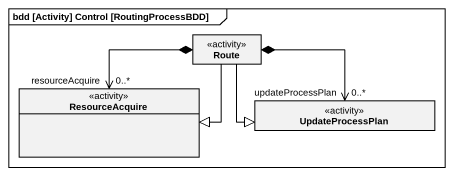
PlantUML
@startuml
mainframe bdd [Activity] Control [RoutingProcessBDD]
hide circle
hide empty members
class Route <<activity>>
class ResourceAcquire <<activity>>
class UpdateProcessPlan <<activity>>
Route *--> "resourceAcquire\n0..*" ResourceAcquire
Route --|> ResourceAcquire
Route *-right-> "updateProcessPlan\n0..*" UpdateProcessPlan
Route -right-|> UpdateProcessPlan
@enduml
